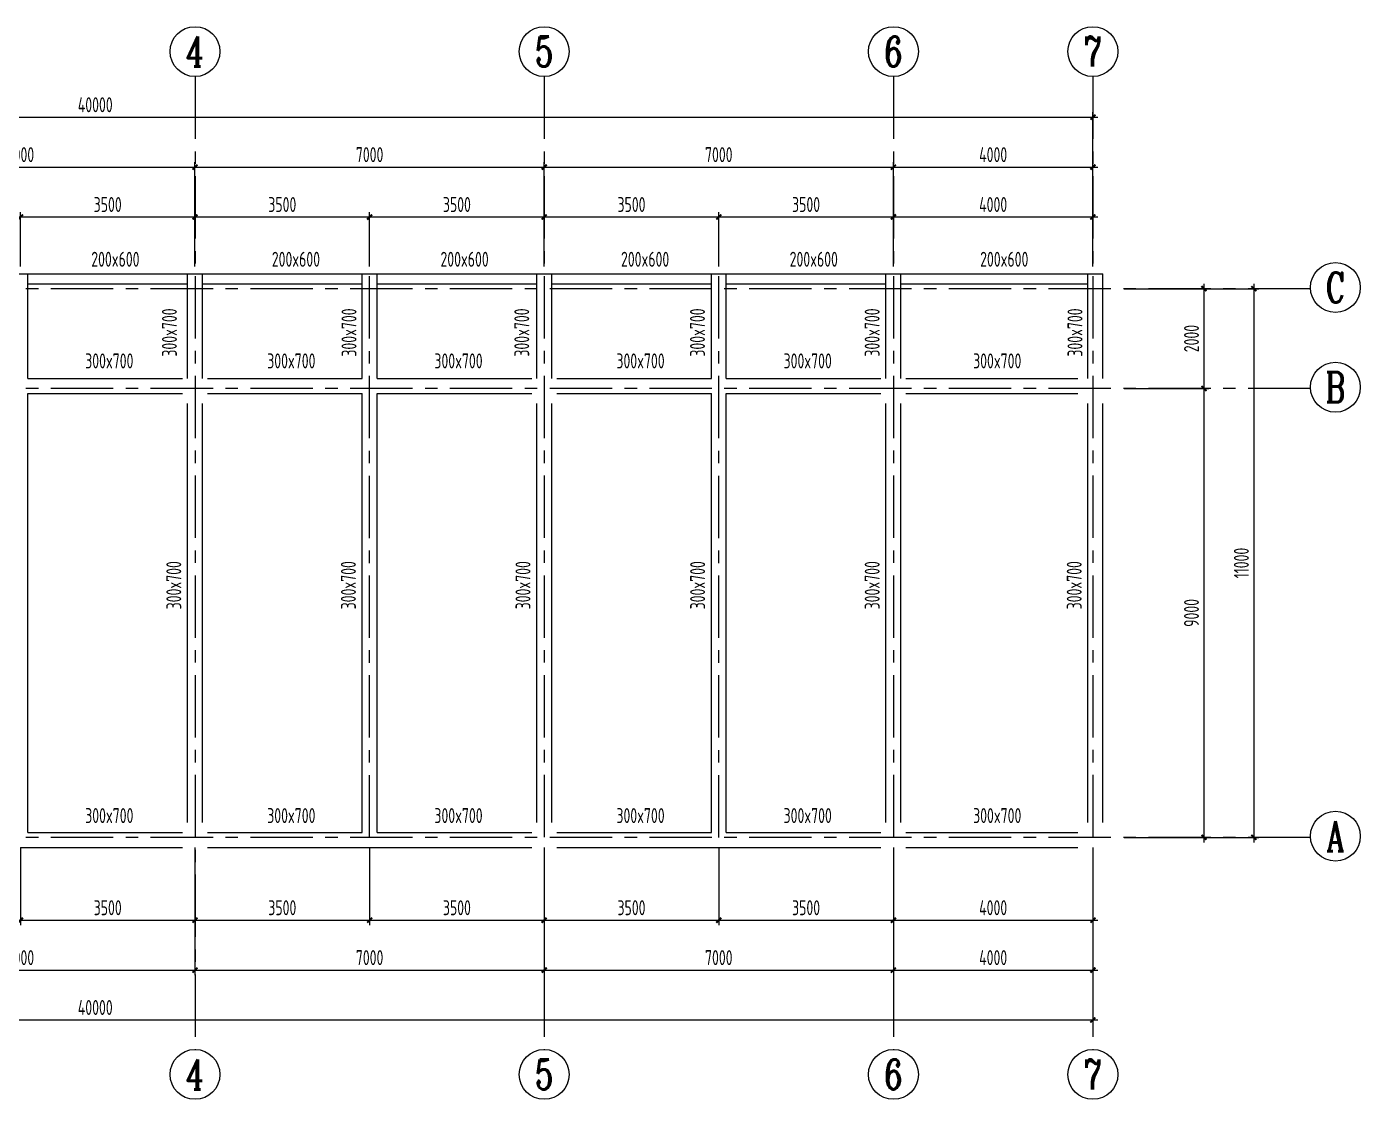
# Model space of a CAD drawing. Header units: millimetres. Extents: x -98450 to -46581, y -34693 to 29833.
# Drawn here: x -74003 to -47269, y -34693 to -13188 of the extents above; entities that cross this region are included whole.
import ezdxf
from ezdxf.enums import TextEntityAlignment as Align

# ---------------------------------------------------------------- set-up
doc = ezdxf.new("R2010")
doc.units = ezdxf.units.MM
doc.header["$LTSCALE"] = 1000
doc.header["$MEASUREMENT"] = 0
doc.linetypes.add('CENTER', pattern=[2, 1.25, -0.25, 0.25, -0.25])
doc.linetypes.add('DASHED', pattern=[0.75, 0.5, -0.25])
doc.layers.get('0').update_dxf_attribs({"linetype": 'CONTINUOUS'})
doc.layers.get('Defpoints').update_dxf_attribs({"linetype": 'CONTINUOUS'})
for name, color, linetype in [('AXIS', 253, 'CENTER'), ('AXIS_NUM', 7, 'CONTINUOUS'), ('BEAM', 4, 'DASHED'), ('DIM', 3, 'CONTINUOUS')]:
    doc.layers.add(name, color=color, linetype=linetype)
doc.layers.add('BEAM_TEXT', color=6, linetype='CONTINUOUS', lineweight=25)
doc.styles.add('TSSD_Axis', font='complex.shx', dxfattribs={"width": 0.7, "bigfont": 'hztxt.shx'})
doc.styles.add('TSSD_Dimension', font='tssdeng.shx', dxfattribs={"width": 0.7, "bigfont": 'hztxt.shx'})
doc.styles.add('TSSD_Label', font='tssdeng.shx', dxfattribs={"width": 0.7, "bigfont": 'hztxt.shx'})
doc.dimstyles.new('TSSD_100_100', dxfattribs={"dimtxt": 300, "dimasz": 100, "dimexe": 100, "dimexo": 200, "dimgap": 100, "dimtad": 1, "dimdec": 0, "dimzin": 0, "dimdsep": 46, "dimtxsty": 'TSSD_Dimension', "dimblk": 'ARCHTICK', "dimblk1": 'ARCHTICK', "dimblk2": 'ARCHTICK', "dimcen": 0, "dimdle": 100, "dimclrt": 7, "dimadec": 0, "dimazin": 0, "dimtfac": 1, "dimtdec": 0, "dimtix": 1, "dimtmove": 2, "dimatfit": 3, "dimfxl": 1, "dimtolj": 1, "dimtzin": 0, "dimarcsym": 0})

# ---------------------------------------------------------------- blocks, each defined once
blk = doc.blocks.new('ts_axno')
at = {"color": 0, "linetype": 'ByBlock', "lineweight": -2}
blk.add_circle((0, 0), 0.5, dxfattribs=at)
at = {"color": 0, "linetype": 'ByBlock', "lineweight": -2, "style": 'TSSD_Axis', "width": 0.7}
blk.add_attdef('A', text='', height=0.6, dxfattribs=at).set_placement((0, 0), align=Align.MIDDLE_CENTER)
blk = doc.blocks.new('_ArchTick')
at = {"color": 0, "linetype": 'ByBlock', "const_width": 0.4}
blk.add_lwpolyline([(-0.5, -0.5), (0.5, 0.5)], dxfattribs=at)
blk = doc.blocks.new('*D63')
at = {"layer": 'Defpoints', "color": 0, "transparency": 16777216}
for p in [(-92629, -32019), (-52629, -32019), (-52629, -33102)]:
    blk.add_point(p, dxfattribs=at)
at = {"layer": 'DIM', "color": 0, "lineweight": -2, "transparency": 16777216}
for p, q in [((-92629, -32219), (-92629, -33202)), ((-52629, -32219), (-52629, -33202)), ((-92729, -33102), (-52529, -33102))]:
    blk.add_line(p, q, dxfattribs=at)
at = {"layer": 'DIM', "color": 0, "lineweight": -2, "transparency": 16777216, "xscale": 100, "yscale": 100, "zscale": 100, "rotation": 180}
blk.add_blockref('_ArchTick', (-92629, -33102), dxfattribs=at)
at = {"layer": 'DIM', "color": 0, "lineweight": -2, "transparency": 16777216, "xscale": 100, "yscale": 100, "zscale": 100}
blk.add_blockref('_ArchTick', (-52629, -33102), dxfattribs=at)
at = {"layer": 'DIM', "color": 7, "transparency": 16777216, "insert": (-72629, -32852), "char_height": 300, "attachment_point": 5, "style": 'TSSD_Dimension'}
blk.add_mtext('\\A1;40000', dxfattribs=at)
blk = doc.blocks.new('*D53')
at = {"layer": 'Defpoints', "color": 0, "transparency": 16777216}
for p in [(-77629, -30687), (-70629, -30687), (-70629, -32102)]:
    blk.add_point(p, dxfattribs=at)
at = {"layer": 'DIM', "color": 0, "lineweight": -2, "transparency": 16777216}
for p, q in [((-77629, -30887), (-77629, -32202)), ((-70629, -30887), (-70629, -32202)), ((-77729, -32102), (-70529, -32102))]:
    blk.add_line(p, q, dxfattribs=at)
at = {"layer": 'DIM', "color": 0, "lineweight": -2, "transparency": 16777216, "xscale": 100, "yscale": 100, "zscale": 100, "rotation": 180}
blk.add_blockref('_ArchTick', (-77629, -32102), dxfattribs=at)
at = {"layer": 'DIM', "color": 0, "lineweight": -2, "transparency": 16777216, "xscale": 100, "yscale": 100, "zscale": 100}
blk.add_blockref('_ArchTick', (-70629, -32102), dxfattribs=at)
at = {"layer": 'DIM', "color": 7, "transparency": 16777216, "insert": (-74129, -31852), "char_height": 300, "attachment_point": 5, "style": 'TSSD_Dimension'}
blk.add_mtext('\\A1;7000', dxfattribs=at)
blk = doc.blocks.new('*D54')
at = {"layer": 'Defpoints', "color": 0, "transparency": 16777216}
for p in [(-70629, -30687), (-63629, -30687), (-63629, -32102)]:
    blk.add_point(p, dxfattribs=at)
at = {"layer": 'DIM', "color": 0, "lineweight": -2, "transparency": 16777216}
for p, q in [((-70629, -30887), (-70629, -32202)), ((-63629, -30887), (-63629, -32202)), ((-70729, -32102), (-63529, -32102))]:
    blk.add_line(p, q, dxfattribs=at)
at = {"layer": 'DIM', "color": 0, "lineweight": -2, "transparency": 16777216, "xscale": 100, "yscale": 100, "zscale": 100, "rotation": 180}
blk.add_blockref('_ArchTick', (-70629, -32102), dxfattribs=at)
at = {"layer": 'DIM', "color": 0, "lineweight": -2, "transparency": 16777216, "xscale": 100, "yscale": 100, "zscale": 100}
blk.add_blockref('_ArchTick', (-63629, -32102), dxfattribs=at)
at = {"layer": 'DIM', "color": 7, "transparency": 16777216, "insert": (-67129, -31852), "char_height": 300, "attachment_point": 5, "style": 'TSSD_Dimension'}
blk.add_mtext('\\A1;7000', dxfattribs=at)
blk = doc.blocks.new('*D55')
at = {"layer": 'Defpoints', "color": 0, "transparency": 16777216}
for p in [(-63629, -30687), (-56629, -30687), (-56629, -32102)]:
    blk.add_point(p, dxfattribs=at)
at = {"layer": 'DIM', "color": 0, "lineweight": -2, "transparency": 16777216}
for p, q in [((-63629, -30887), (-63629, -32202)), ((-56629, -30887), (-56629, -32202)), ((-63729, -32102), (-56529, -32102))]:
    blk.add_line(p, q, dxfattribs=at)
at = {"layer": 'DIM', "color": 0, "lineweight": -2, "transparency": 16777216, "xscale": 100, "yscale": 100, "zscale": 100, "rotation": 180}
blk.add_blockref('_ArchTick', (-63629, -32102), dxfattribs=at)
at = {"layer": 'DIM', "color": 0, "lineweight": -2, "transparency": 16777216, "xscale": 100, "yscale": 100, "zscale": 100}
blk.add_blockref('_ArchTick', (-56629, -32102), dxfattribs=at)
at = {"layer": 'DIM', "color": 7, "transparency": 16777216, "insert": (-60129, -31852), "char_height": 300, "attachment_point": 5, "style": 'TSSD_Dimension'}
blk.add_mtext('\\A1;7000', dxfattribs=at)
blk = doc.blocks.new('*D56')
at = {"layer": 'Defpoints', "color": 0, "transparency": 16777216}
for p in [(-56629, -30687), (-52629, -30687), (-52629, -32102)]:
    blk.add_point(p, dxfattribs=at)
at = {"layer": 'DIM', "color": 0, "lineweight": -2, "transparency": 16777216}
for p, q in [((-56629, -30887), (-56629, -32202)), ((-52629, -30887), (-52629, -32202)), ((-56729, -32102), (-52529, -32102))]:
    blk.add_line(p, q, dxfattribs=at)
at = {"layer": 'DIM', "color": 0, "lineweight": -2, "transparency": 16777216, "xscale": 100, "yscale": 100, "zscale": 100, "rotation": 180}
blk.add_blockref('_ArchTick', (-56629, -32102), dxfattribs=at)
at = {"layer": 'DIM', "color": 0, "lineweight": -2, "transparency": 16777216, "xscale": 100, "yscale": 100, "zscale": 100}
blk.add_blockref('_ArchTick', (-52629, -32102), dxfattribs=at)
at = {"layer": 'DIM', "color": 7, "transparency": 16777216, "insert": (-54629, -31852), "char_height": 300, "attachment_point": 5, "style": 'TSSD_Dimension'}
blk.add_mtext('\\A1;4000', dxfattribs=at)
blk = doc.blocks.new('*D57')
at = {"layer": 'Defpoints', "color": 0, "transparency": 16777216}
for p in [(-52629, -15004), (-92629, -16194), (-52629, -16194)]:
    blk.add_point(p, dxfattribs=at)
at = {"layer": 'DIM', "color": 0, "lineweight": -2, "transparency": 16777216}
for p, q in [((-92629, -15994), (-92629, -14904)), ((-52629, -15994), (-52629, -14904)), ((-92729, -15004), (-52529, -15004))]:
    blk.add_line(p, q, dxfattribs=at)
at = {"layer": 'DIM', "color": 0, "lineweight": -2, "transparency": 16777216, "xscale": 100, "yscale": 100, "zscale": 100, "rotation": 180}
blk.add_blockref('_ArchTick', (-92629, -15004), dxfattribs=at)
at = {"layer": 'DIM', "color": 0, "lineweight": -2, "transparency": 16777216, "xscale": 100, "yscale": 100, "zscale": 100}
blk.add_blockref('_ArchTick', (-52629, -15004), dxfattribs=at)
at = {"layer": 'DIM', "color": 7, "transparency": 16777216, "insert": (-72629, -14754), "char_height": 300, "attachment_point": 5, "style": 'TSSD_Dimension'}
blk.add_mtext('\\A1;40000', dxfattribs=at)
blk = doc.blocks.new('*D60')
at = {"layer": 'Defpoints', "color": 0, "transparency": 16777216}
for p in [(-70629, -16004), (-77629, -17194), (-70629, -17194)]:
    blk.add_point(p, dxfattribs=at)
at = {"layer": 'DIM', "color": 0, "lineweight": -2, "transparency": 16777216}
for p, q in [((-77729, -16004), (-70529, -16004)), ((-77629, -16994), (-77629, -15904)), ((-70629, -16994), (-70629, -15904))]:
    blk.add_line(p, q, dxfattribs=at)
at = {"layer": 'DIM', "color": 0, "lineweight": -2, "transparency": 16777216, "xscale": 100, "yscale": 100, "zscale": 100, "rotation": 180}
blk.add_blockref('_ArchTick', (-77629, -16004), dxfattribs=at)
at = {"layer": 'DIM', "color": 0, "lineweight": -2, "transparency": 16777216, "xscale": 100, "yscale": 100, "zscale": 100}
blk.add_blockref('_ArchTick', (-70629, -16004), dxfattribs=at)
at = {"layer": 'DIM', "color": 7, "transparency": 16777216, "insert": (-74129, -15754), "char_height": 300, "attachment_point": 5, "style": 'TSSD_Dimension'}
blk.add_mtext('\\A1;7000', dxfattribs=at)
blk = doc.blocks.new('*D61')
at = {"layer": 'Defpoints', "color": 0, "transparency": 16777216}
for p in [(-63629, -16004), (-70629, -17194), (-63629, -17194)]:
    blk.add_point(p, dxfattribs=at)
at = {"layer": 'DIM', "color": 0, "lineweight": -2, "transparency": 16777216}
for p, q in [((-70729, -16004), (-63529, -16004)), ((-70629, -16994), (-70629, -15904)), ((-63629, -16994), (-63629, -15904))]:
    blk.add_line(p, q, dxfattribs=at)
at = {"layer": 'DIM', "color": 0, "lineweight": -2, "transparency": 16777216, "xscale": 100, "yscale": 100, "zscale": 100, "rotation": 180}
blk.add_blockref('_ArchTick', (-70629, -16004), dxfattribs=at)
at = {"layer": 'DIM', "color": 0, "lineweight": -2, "transparency": 16777216, "xscale": 100, "yscale": 100, "zscale": 100}
blk.add_blockref('_ArchTick', (-63629, -16004), dxfattribs=at)
at = {"layer": 'DIM', "color": 7, "transparency": 16777216, "insert": (-67129, -15754), "char_height": 300, "attachment_point": 5, "style": 'TSSD_Dimension'}
blk.add_mtext('\\A1;7000', dxfattribs=at)
blk = doc.blocks.new('*D62')
at = {"layer": 'Defpoints', "color": 0, "transparency": 16777216}
for p in [(-56629, -16004), (-63629, -17194), (-56629, -17194)]:
    blk.add_point(p, dxfattribs=at)
at = {"layer": 'DIM', "color": 0, "lineweight": -2, "transparency": 16777216}
for p, q in [((-63729, -16004), (-56529, -16004)), ((-63629, -16994), (-63629, -15904)), ((-56629, -16994), (-56629, -15904))]:
    blk.add_line(p, q, dxfattribs=at)
at = {"layer": 'DIM', "color": 0, "lineweight": -2, "transparency": 16777216, "xscale": 100, "yscale": 100, "zscale": 100, "rotation": 180}
blk.add_blockref('_ArchTick', (-63629, -16004), dxfattribs=at)
at = {"layer": 'DIM', "color": 0, "lineweight": -2, "transparency": 16777216, "xscale": 100, "yscale": 100, "zscale": 100}
blk.add_blockref('_ArchTick', (-56629, -16004), dxfattribs=at)
at = {"layer": 'DIM', "color": 7, "transparency": 16777216, "insert": (-60129, -15754), "char_height": 300, "attachment_point": 5, "style": 'TSSD_Dimension'}
blk.add_mtext('\\A1;7000', dxfattribs=at)
blk = doc.blocks.new('*D24')
at = {"layer": 'Defpoints', "color": 0, "transparency": 16777216}
for p in [(-52629, -16004), (-56629, -17194), (-52629, -17194)]:
    blk.add_point(p, dxfattribs=at)
at = {"layer": 'DIM', "color": 0, "lineweight": -2, "transparency": 16777216}
for p, q in [((-56729, -16004), (-52529, -16004)), ((-56629, -16994), (-56629, -15904)), ((-52629, -16994), (-52629, -15904))]:
    blk.add_line(p, q, dxfattribs=at)
at = {"layer": 'DIM', "color": 0, "lineweight": -2, "transparency": 16777216, "xscale": 100, "yscale": 100, "zscale": 100, "rotation": 180}
blk.add_blockref('_ArchTick', (-56629, -16004), dxfattribs=at)
at = {"layer": 'DIM', "color": 0, "lineweight": -2, "transparency": 16777216, "xscale": 100, "yscale": 100, "zscale": 100}
blk.add_blockref('_ArchTick', (-52629, -16004), dxfattribs=at)
at = {"layer": 'DIM', "color": 7, "transparency": 16777216, "insert": (-54629, -15754), "char_height": 300, "attachment_point": 5, "style": 'TSSD_Dimension'}
blk.add_mtext('\\A1;4000', dxfattribs=at)
blk = doc.blocks.new('*D25')
at = {"layer": 'Defpoints', "color": 0, "transparency": 16777216}
for p in [(-51098, -18441), (-51098, -29441), (-49403, -29441)]:
    blk.add_point(p, dxfattribs=at)
at = {"layer": 'DIM', "color": 0, "lineweight": -2, "transparency": 16777216}
for p, q in [((-50898, -18441), (-49303, -18441)), ((-49403, -18341), (-49403, -29541)), ((-50898, -29441), (-49303, -29441))]:
    blk.add_line(p, q, dxfattribs=at)
at = {"layer": 'DIM', "color": 0, "lineweight": -2, "transparency": 16777216, "xscale": 100, "yscale": 100, "zscale": 100}
for p, rotation in [((-49403, -18441), 90), ((-49403, -29441), 270)]:
    blk.add_blockref('_ArchTick', p, dxfattribs=dict(at, rotation=rotation))
at = {"layer": 'DIM', "color": 7, "transparency": 16777216, "insert": (-49653, -23941), "char_height": 300, "attachment_point": 5, "rotation": 90, "style": 'TSSD_Dimension'}
blk.add_mtext('\\A1;11000', dxfattribs=at)
blk = doc.blocks.new('*D26')
at = {"layer": 'Defpoints', "color": 0, "transparency": 16777216}
for p in [(-52202, -18441), (-52202, -20441), (-50403, -20441)]:
    blk.add_point(p, dxfattribs=at)
at = {"layer": 'DIM', "color": 0, "lineweight": -2, "transparency": 16777216}
for p, q in [((-52002, -18441), (-50303, -18441)), ((-50403, -18341), (-50403, -20541)), ((-52002, -20441), (-50303, -20441))]:
    blk.add_line(p, q, dxfattribs=at)
at = {"layer": 'DIM', "color": 0, "lineweight": -2, "transparency": 16777216, "xscale": 100, "yscale": 100, "zscale": 100}
for p, rotation in [((-50403, -18441), 90), ((-50403, -20441), 270)]:
    blk.add_blockref('_ArchTick', p, dxfattribs=dict(at, rotation=rotation))
at = {"layer": 'DIM', "color": 7, "transparency": 16777216, "insert": (-50653, -19441), "char_height": 300, "attachment_point": 5, "rotation": 90, "style": 'TSSD_Dimension'}
blk.add_mtext('\\A1;2000', dxfattribs=at)
blk = doc.blocks.new('*D27')
at = {"layer": 'Defpoints', "color": 0, "transparency": 16777216}
for p in [(-52202, -20441), (-52202, -29441), (-50403, -29441)]:
    blk.add_point(p, dxfattribs=at)
at = {"layer": 'DIM', "color": 0, "lineweight": -2, "transparency": 16777216}
for p, q in [((-52002, -20441), (-50303, -20441)), ((-50403, -20341), (-50403, -29541)), ((-52002, -29441), (-50303, -29441))]:
    blk.add_line(p, q, dxfattribs=at)
at = {"layer": 'DIM', "color": 0, "lineweight": -2, "transparency": 16777216, "xscale": 100, "yscale": 100, "zscale": 100}
for p, rotation in [((-50403, -20441), 90), ((-50403, -29441), 270)]:
    blk.add_blockref('_ArchTick', p, dxfattribs=dict(at, rotation=rotation))
at = {"layer": 'DIM', "color": 7, "transparency": 16777216, "insert": (-50653, -24941), "char_height": 300, "attachment_point": 5, "rotation": 90, "style": 'TSSD_Dimension'}
blk.add_mtext('\\A1;9000', dxfattribs=at)
blk = doc.blocks.new('*D31')
at = {"layer": 'Defpoints', "color": 0, "transparency": 16777216}
for p in [(-52629, -17004), (-56629, -18194), (-52629, -18194)]:
    blk.add_point(p, dxfattribs=at)
at = {"layer": 'DIM', "color": 0, "lineweight": -2, "transparency": 16777216}
for p, q in [((-56729, -17004), (-52529, -17004)), ((-56629, -17994), (-56629, -16904)), ((-52629, -17994), (-52629, -16904))]:
    blk.add_line(p, q, dxfattribs=at)
at = {"layer": 'DIM', "color": 0, "lineweight": -2, "transparency": 16777216, "xscale": 100, "yscale": 100, "zscale": 100, "rotation": 180}
blk.add_blockref('_ArchTick', (-56629, -17004), dxfattribs=at)
at = {"layer": 'DIM', "color": 0, "lineweight": -2, "transparency": 16777216, "xscale": 100, "yscale": 100, "zscale": 100}
blk.add_blockref('_ArchTick', (-52629, -17004), dxfattribs=at)
at = {"layer": 'DIM', "color": 7, "transparency": 16777216, "insert": (-54629, -16754), "char_height": 300, "attachment_point": 5, "style": 'TSSD_Dimension'}
blk.add_mtext('\\A1;4000', dxfattribs=at)
blk = doc.blocks.new('*D47')
at = {"layer": 'Defpoints', "color": 0, "transparency": 16777216}
for p in [(-70629, -17004), (-74128, -18194), (-70629, -18194)]:
    blk.add_point(p, dxfattribs=at)
at = {"layer": 'DIM', "color": 0, "lineweight": -2, "transparency": 16777216}
for p, q in [((-74228, -17004), (-70529, -17004)), ((-74128, -17994), (-74128, -16904)), ((-70629, -17994), (-70629, -16904))]:
    blk.add_line(p, q, dxfattribs=at)
at = {"layer": 'DIM', "color": 0, "lineweight": -2, "transparency": 16777216, "xscale": 100, "yscale": 100, "zscale": 100, "rotation": 180}
blk.add_blockref('_ArchTick', (-74128, -17004), dxfattribs=at)
at = {"layer": 'DIM', "color": 0, "lineweight": -2, "transparency": 16777216, "xscale": 100, "yscale": 100, "zscale": 100}
blk.add_blockref('_ArchTick', (-70629, -17004), dxfattribs=at)
at = {"layer": 'DIM', "color": 7, "transparency": 16777216, "insert": (-72379, -16754), "char_height": 300, "attachment_point": 5, "style": 'TSSD_Dimension'}
blk.add_mtext('\\A1;3500', dxfattribs=at)
blk = doc.blocks.new('*D49')
at = {"layer": 'Defpoints', "color": 0, "transparency": 16777216}
for p in [(-63629, -17004), (-67128, -18194), (-63629, -18194)]:
    blk.add_point(p, dxfattribs=at)
at = {"layer": 'DIM', "color": 0, "lineweight": -2, "transparency": 16777216}
for p, q in [((-67228, -17004), (-63529, -17004)), ((-67128, -17994), (-67128, -16904)), ((-63629, -17994), (-63629, -16904))]:
    blk.add_line(p, q, dxfattribs=at)
at = {"layer": 'DIM', "color": 0, "lineweight": -2, "transparency": 16777216, "xscale": 100, "yscale": 100, "zscale": 100, "rotation": 180}
blk.add_blockref('_ArchTick', (-67128, -17004), dxfattribs=at)
at = {"layer": 'DIM', "color": 0, "lineweight": -2, "transparency": 16777216, "xscale": 100, "yscale": 100, "zscale": 100}
blk.add_blockref('_ArchTick', (-63629, -17004), dxfattribs=at)
at = {"layer": 'DIM', "color": 7, "transparency": 16777216, "insert": (-65379, -16754), "char_height": 300, "attachment_point": 5, "style": 'TSSD_Dimension'}
blk.add_mtext('\\A1;3500', dxfattribs=at)
blk = doc.blocks.new('*D50')
at = {"layer": 'Defpoints', "color": 0, "transparency": 16777216}
for p in [(-67128, -17004), (-70629, -18194), (-67128, -18194)]:
    blk.add_point(p, dxfattribs=at)
at = {"layer": 'DIM', "color": 0, "lineweight": -2, "transparency": 16777216}
for p, q in [((-70729, -17004), (-67028, -17004)), ((-70629, -17994), (-70629, -16904)), ((-67128, -17994), (-67128, -16904))]:
    blk.add_line(p, q, dxfattribs=at)
at = {"layer": 'DIM', "color": 0, "lineweight": -2, "transparency": 16777216, "xscale": 100, "yscale": 100, "zscale": 100, "rotation": 180}
blk.add_blockref('_ArchTick', (-70629, -17004), dxfattribs=at)
at = {"layer": 'DIM', "color": 0, "lineweight": -2, "transparency": 16777216, "xscale": 100, "yscale": 100, "zscale": 100}
blk.add_blockref('_ArchTick', (-67128, -17004), dxfattribs=at)
at = {"layer": 'DIM', "color": 7, "transparency": 16777216, "insert": (-68879, -16754), "char_height": 300, "attachment_point": 5, "style": 'TSSD_Dimension'}
blk.add_mtext('\\A1;3500', dxfattribs=at)
blk = doc.blocks.new('*D51')
at = {"layer": 'Defpoints', "color": 0, "transparency": 16777216}
for p in [(-56629, -17004), (-60128, -18194), (-56629, -18194)]:
    blk.add_point(p, dxfattribs=at)
at = {"layer": 'DIM', "color": 0, "lineweight": -2, "transparency": 16777216}
for p, q in [((-60228, -17004), (-56529, -17004)), ((-60128, -17994), (-60128, -16904)), ((-56629, -17994), (-56629, -16904))]:
    blk.add_line(p, q, dxfattribs=at)
at = {"layer": 'DIM', "color": 0, "lineweight": -2, "transparency": 16777216, "xscale": 100, "yscale": 100, "zscale": 100, "rotation": 180}
blk.add_blockref('_ArchTick', (-60128, -17004), dxfattribs=at)
at = {"layer": 'DIM', "color": 0, "lineweight": -2, "transparency": 16777216, "xscale": 100, "yscale": 100, "zscale": 100}
blk.add_blockref('_ArchTick', (-56629, -17004), dxfattribs=at)
at = {"layer": 'DIM', "color": 7, "transparency": 16777216, "insert": (-58379, -16754), "char_height": 300, "attachment_point": 5, "style": 'TSSD_Dimension'}
blk.add_mtext('\\A1;3500', dxfattribs=at)
blk = doc.blocks.new('*D52')
at = {"layer": 'Defpoints', "color": 0, "transparency": 16777216}
for p in [(-60128, -17004), (-63629, -18194), (-60128, -18194)]:
    blk.add_point(p, dxfattribs=at)
at = {"layer": 'DIM', "color": 0, "lineweight": -2, "transparency": 16777216}
for p, q in [((-63729, -17004), (-60028, -17004)), ((-63629, -17994), (-63629, -16904)), ((-60128, -17994), (-60128, -16904))]:
    blk.add_line(p, q, dxfattribs=at)
at = {"layer": 'DIM', "color": 0, "lineweight": -2, "transparency": 16777216, "xscale": 100, "yscale": 100, "zscale": 100, "rotation": 180}
blk.add_blockref('_ArchTick', (-63629, -17004), dxfattribs=at)
at = {"layer": 'DIM', "color": 0, "lineweight": -2, "transparency": 16777216, "xscale": 100, "yscale": 100, "zscale": 100}
blk.add_blockref('_ArchTick', (-60128, -17004), dxfattribs=at)
at = {"layer": 'DIM', "color": 7, "transparency": 16777216, "insert": (-61879, -16754), "char_height": 300, "attachment_point": 5, "style": 'TSSD_Dimension'}
blk.add_mtext('\\A1;3500', dxfattribs=at)
blk = doc.blocks.new('*D35')
at = {"layer": 'Defpoints', "color": 0, "transparency": 16777216}
for p in [(-56629, -29441), (-52629, -29441), (-52629, -31102)]:
    blk.add_point(p, dxfattribs=at)
at = {"layer": 'DIM', "color": 0, "lineweight": -2, "transparency": 16777216}
for p, q in [((-56629, -29641), (-56629, -31202)), ((-52629, -29641), (-52629, -31202)), ((-56729, -31102), (-52529, -31102))]:
    blk.add_line(p, q, dxfattribs=at)
at = {"layer": 'DIM', "color": 0, "lineweight": -2, "transparency": 16777216, "xscale": 100, "yscale": 100, "zscale": 100, "rotation": 180}
blk.add_blockref('_ArchTick', (-56629, -31102), dxfattribs=at)
at = {"layer": 'DIM', "color": 0, "lineweight": -2, "transparency": 16777216, "xscale": 100, "yscale": 100, "zscale": 100}
blk.add_blockref('_ArchTick', (-52629, -31102), dxfattribs=at)
at = {"layer": 'DIM', "color": 7, "transparency": 16777216, "insert": (-54629, -30852), "char_height": 300, "attachment_point": 5, "style": 'TSSD_Dimension'}
blk.add_mtext('\\A1;4000', dxfattribs=at)
blk = doc.blocks.new('*D38')
at = {"layer": 'Defpoints', "color": 0, "transparency": 16777216}
for p in [(-60128, -29441), (-56629, -29441), (-56629, -31102)]:
    blk.add_point(p, dxfattribs=at)
at = {"layer": 'DIM', "color": 0, "lineweight": -2, "transparency": 16777216}
for p, q in [((-60128, -29641), (-60128, -31202)), ((-56629, -29641), (-56629, -31202)), ((-60228, -31102), (-56529, -31102))]:
    blk.add_line(p, q, dxfattribs=at)
at = {"layer": 'DIM', "color": 0, "lineweight": -2, "transparency": 16777216, "xscale": 100, "yscale": 100, "zscale": 100, "rotation": 180}
blk.add_blockref('_ArchTick', (-60128, -31102), dxfattribs=at)
at = {"layer": 'DIM', "color": 0, "lineweight": -2, "transparency": 16777216, "xscale": 100, "yscale": 100, "zscale": 100}
blk.add_blockref('_ArchTick', (-56629, -31102), dxfattribs=at)
at = {"layer": 'DIM', "color": 7, "transparency": 16777216, "insert": (-58379, -30852), "char_height": 300, "attachment_point": 5, "style": 'TSSD_Dimension'}
blk.add_mtext('\\A1;3500', dxfattribs=at)
blk = doc.blocks.new('*D39')
at = {"layer": 'Defpoints', "color": 0, "transparency": 16777216}
for p in [(-63629, -29441), (-60128, -29441), (-60128, -31102)]:
    blk.add_point(p, dxfattribs=at)
at = {"layer": 'DIM', "color": 0, "lineweight": -2, "transparency": 16777216}
for p, q in [((-63629, -29641), (-63629, -31202)), ((-60128, -29641), (-60128, -31202)), ((-63729, -31102), (-60028, -31102))]:
    blk.add_line(p, q, dxfattribs=at)
at = {"layer": 'DIM', "color": 0, "lineweight": -2, "transparency": 16777216, "xscale": 100, "yscale": 100, "zscale": 100, "rotation": 180}
blk.add_blockref('_ArchTick', (-63629, -31102), dxfattribs=at)
at = {"layer": 'DIM', "color": 0, "lineweight": -2, "transparency": 16777216, "xscale": 100, "yscale": 100, "zscale": 100}
blk.add_blockref('_ArchTick', (-60128, -31102), dxfattribs=at)
at = {"layer": 'DIM', "color": 7, "transparency": 16777216, "insert": (-61879, -30852), "char_height": 300, "attachment_point": 5, "style": 'TSSD_Dimension'}
blk.add_mtext('\\A1;3500', dxfattribs=at)
blk = doc.blocks.new('*D40')
at = {"layer": 'Defpoints', "color": 0, "transparency": 16777216}
for p in [(-70629, -29441), (-67128, -29441), (-67128, -31102)]:
    blk.add_point(p, dxfattribs=at)
at = {"layer": 'DIM', "color": 0, "lineweight": -2, "transparency": 16777216}
for p, q in [((-70629, -29641), (-70629, -31202)), ((-67128, -29641), (-67128, -31202)), ((-70729, -31102), (-67028, -31102))]:
    blk.add_line(p, q, dxfattribs=at)
at = {"layer": 'DIM', "color": 0, "lineweight": -2, "transparency": 16777216, "xscale": 100, "yscale": 100, "zscale": 100, "rotation": 180}
blk.add_blockref('_ArchTick', (-70629, -31102), dxfattribs=at)
at = {"layer": 'DIM', "color": 0, "lineweight": -2, "transparency": 16777216, "xscale": 100, "yscale": 100, "zscale": 100}
blk.add_blockref('_ArchTick', (-67128, -31102), dxfattribs=at)
at = {"layer": 'DIM', "color": 7, "transparency": 16777216, "insert": (-68879, -30852), "char_height": 300, "attachment_point": 5, "style": 'TSSD_Dimension'}
blk.add_mtext('\\A1;3500', dxfattribs=at)
blk = doc.blocks.new('*D41')
at = {"layer": 'Defpoints', "color": 0, "transparency": 16777216}
for p in [(-67128, -29441), (-63629, -29441), (-63629, -31102)]:
    blk.add_point(p, dxfattribs=at)
at = {"layer": 'DIM', "color": 0, "lineweight": -2, "transparency": 16777216}
for p, q in [((-67128, -29641), (-67128, -31202)), ((-63629, -29641), (-63629, -31202)), ((-67228, -31102), (-63529, -31102))]:
    blk.add_line(p, q, dxfattribs=at)
at = {"layer": 'DIM', "color": 0, "lineweight": -2, "transparency": 16777216, "xscale": 100, "yscale": 100, "zscale": 100, "rotation": 180}
blk.add_blockref('_ArchTick', (-67128, -31102), dxfattribs=at)
at = {"layer": 'DIM', "color": 0, "lineweight": -2, "transparency": 16777216, "xscale": 100, "yscale": 100, "zscale": 100}
blk.add_blockref('_ArchTick', (-63629, -31102), dxfattribs=at)
at = {"layer": 'DIM', "color": 7, "transparency": 16777216, "insert": (-65379, -30852), "char_height": 300, "attachment_point": 5, "style": 'TSSD_Dimension'}
blk.add_mtext('\\A1;3500', dxfattribs=at)
blk = doc.blocks.new('*D43')
at = {"layer": 'Defpoints', "color": 0, "transparency": 16777216}
for p in [(-74128, -29441), (-70629, -29441), (-70629, -31102)]:
    blk.add_point(p, dxfattribs=at)
at = {"layer": 'DIM', "color": 0, "lineweight": -2, "transparency": 16777216}
for p, q in [((-74128, -29641), (-74128, -31202)), ((-70629, -29641), (-70629, -31202)), ((-74228, -31102), (-70529, -31102))]:
    blk.add_line(p, q, dxfattribs=at)
at = {"layer": 'DIM', "color": 0, "lineweight": -2, "transparency": 16777216, "xscale": 100, "yscale": 100, "zscale": 100, "rotation": 180}
blk.add_blockref('_ArchTick', (-74128, -31102), dxfattribs=at)
at = {"layer": 'DIM', "color": 0, "lineweight": -2, "transparency": 16777216, "xscale": 100, "yscale": 100, "zscale": 100}
blk.add_blockref('_ArchTick', (-70629, -31102), dxfattribs=at)
at = {"layer": 'DIM', "color": 7, "transparency": 16777216, "insert": (-72379, -30852), "char_height": 300, "attachment_point": 5, "style": 'TSSD_Dimension'}
blk.add_mtext('\\A1;3500', dxfattribs=at)

msp = doc.modelspace()

# ---------------------------------------------------------------- linework, layer by layer
at = {"layer": 'AXIS'}
for p, q in [((-70628.7, -14188.4), (-70628.7, -33692.9)), ((-63628.7, -14188.4), (-63628.7, -33692.9)), ((-56628.7, -14188.4), (-56628.7, -33692.9)), ((-52628.7, -14188.4), (-52628.7, -33692.9)), ((-67128.3, -29441.3), (-67128.3, -17621.5)), ((-60128.3, -29441.3), (-60128.3, -17621.5)), ((-48268, -18441.3), (-97450.2, -18441.3)), ((-48268, -20441.3), (-97450.2, -20441.3)), ((-48268, -29441.3), (-97450.2, -29441.3))]:
    msp.add_line(p, q, dxfattribs=at)
at = {"layer": 'BEAM'}
for p, q in [((-74278.3, -18141.3), (-73978.3, -18141.3)), ((-70778.7, -18141.3), (-70478.7, -18141.3)), ((-67278.3, -18141.3), (-66978.3, -18141.3)), ((-63778.7, -18141.3), (-63478.7, -18141.3)), ((-60278.3, -18141.3), (-59978.3, -18141.3)), ((-56778.7, -18141.3), (-56478.7, -18141.3)), ((-52728.7, -18141.3), (-52428.7, -18141.3))]:
    msp.add_line(p, q, dxfattribs=at)
at = {"layer": 'BEAM', "linetype": 'ByBlock'}
for p, q in [((-73978.3, -18141.3), (-70778.7, -18141.3)), ((-73978.3, -20241.3), (-73978.3, -18141.3)), ((-70778.7, -20241.3), (-70778.7, -18141.3)), ((-70478.7, -18141.3), (-67278.3, -18141.3)), ((-70478.7, -20241.3), (-70478.7, -18141.3)), ((-67278.3, -20241.3), (-67278.3, -18141.3)), ((-66978.3, -18141.3), (-63778.7, -18141.3)), ((-66978.3, -20241.3), (-66978.3, -18141.3)), ((-63778.7, -20241.3), (-63778.7, -18141.3)), ((-63478.7, -18141.3), (-60278.3, -18141.3)), ((-63478.7, -20241.3), (-63478.7, -18141.3)), ((-60278.3, -20241.3), (-60278.3, -18141.3)), ((-59978.3, -18141.3), (-56778.7, -18141.3)), ((-59978.3, -20241.3), (-59978.3, -18141.3)), ((-56778.7, -20241.3), (-56778.7, -18141.3)), ((-56478.7, -18141.3), (-52728.7, -18141.3)), ((-56478.7, -20241.3), (-56478.7, -18141.3)), ((-52728.7, -20241.3), (-52728.7, -18141.3)), ((-52428.7, -20241.3), (-52428.7, -18141.3)), ((-73978.3, -18341.3), (-70778.7, -18341.3)), ((-70478.7, -18341.3), (-67278.3, -18341.3)), ((-66978.3, -18341.3), (-63778.7, -18341.3)), ((-63478.7, -18341.3), (-60278.3, -18341.3)), ((-59978.3, -18341.3), (-56778.7, -18341.3)), ((-56478.7, -18341.3), (-52728.7, -18341.3)), ((-73978.3, -20241.3), (-70878.7, -20241.3)), ((-70378.7, -20241.3), (-67278.3, -20241.3)), ((-66978.3, -20241.3), (-63878.7, -20241.3)), ((-63378.7, -20241.3), (-60278.3, -20241.3)), ((-59978.3, -20241.3), (-56878.7, -20241.3)), ((-56378.7, -20241.3), (-52928.7, -20241.3)), ((-73978.3, -20541.3), (-70878.7, -20541.3)), ((-73978.3, -29341.3), (-73978.3, -20541.3)), ((-70378.7, -20541.3), (-67278.3, -20541.3)), ((-67278.3, -29341.3), (-67278.3, -20541.3)), ((-66978.3, -20541.3), (-63878.7, -20541.3)), ((-66978.3, -29341.3), (-66978.3, -20541.3)), ((-63378.7, -20541.3), (-60278.3, -20541.3)), ((-60278.3, -29341.3), (-60278.3, -20541.3)), ((-59978.3, -20541.3), (-56878.7, -20541.3)), ((-59978.3, -29341.3), (-59978.3, -20541.3)), ((-56378.7, -20541.3), (-52928.7, -20541.3)), ((-70778.7, -29141.3), (-70778.7, -20741.3)), ((-70478.7, -29141.3), (-70478.7, -20741.3)), ((-63778.7, -29141.3), (-63778.7, -20741.3)), ((-63478.7, -29141.3), (-63478.7, -20741.3)), ((-56778.7, -29141.3), (-56778.7, -20741.3)), ((-56478.7, -29141.3), (-56478.7, -20741.3)), ((-52728.7, -29141.3), (-52728.7, -20741.3)), ((-52428.7, -29141.3), (-52428.7, -20741.3)), ((-73978.3, -29341.3), (-70878.7, -29341.3)), ((-70378.7, -29341.3), (-67278.3, -29341.3)), ((-66978.3, -29341.3), (-63878.7, -29341.3)), ((-63378.7, -29341.3), (-60278.3, -29341.3)), ((-59978.3, -29341.3), (-56878.7, -29341.3)), ((-56378.7, -29341.3), (-52928.7, -29341.3)), ((-74128.3, -29641.3), (-70878.3, -29641.3)), ((-70378.7, -29641.3), (-67128.7, -29641.3)), ((-67128.3, -29641.3), (-63878.3, -29641.3)), ((-63378.7, -29641.3), (-60128.7, -29641.3)), ((-60128.7, -29641.3), (-56878.7, -29641.3)), ((-56378.7, -29641.3), (-52928.7, -29641.3))]:
    msp.add_line(p, q, dxfattribs=at)

# ---------------------------------------------------------------- block references
at = {"layer": 'AXIS_NUM'}
ref = msp.add_blockref('ts_axno', (-70628.7, -13688.4), dxfattribs=dict(at, xscale=1000, yscale=1000, zscale=1000))
ref.add_attrib('1', '4', dxfattribs={"height": 600, "style": 'TSSD_Axis', "width": 0.7}).set_placement((-70628.7, -13688.4), align=Align.MIDDLE_CENTER)
ref = msp.add_blockref('ts_axno', (-63628.7, -13688.4), dxfattribs=dict(at, xscale=1000, yscale=1000, zscale=1000))
ref.add_attrib('1', '5', dxfattribs={"height": 600, "style": 'TSSD_Axis', "width": 0.7}).set_placement((-63628.7, -13688.4), align=Align.MIDDLE_CENTER)
ref = msp.add_blockref('ts_axno', (-56628.7, -13688.4), dxfattribs=dict(at, xscale=1000, yscale=1000, zscale=1000))
ref.add_attrib('1', '6', dxfattribs={"height": 600, "style": 'TSSD_Axis', "width": 0.7}).set_placement((-56628.7, -13688.4), align=Align.MIDDLE_CENTER)
ref = msp.add_blockref('ts_axno', (-52628.7, -13688.4), dxfattribs=dict(at, xscale=1000, yscale=1000, zscale=1000))
ref.add_attrib('1', '7', dxfattribs={"height": 600, "style": 'TSSD_Axis', "width": 0.7}).set_placement((-52628.7, -13688.4), align=Align.MIDDLE_CENTER)
ref = msp.add_blockref('ts_axno', (-47768.6, -18417.1), dxfattribs=dict(at, xscale=1000, yscale=1000, zscale=1000))
ref.add_attrib('1', 'C', dxfattribs={"height": 600, "style": 'TSSD_Axis', "width": 0.7}).set_placement((-47768.6, -18417.1), align=Align.MIDDLE_CENTER)
ref = msp.add_blockref('ts_axno', (-47768.6, -20417.1), dxfattribs=dict(at, xscale=1000, yscale=1000, zscale=1000))
ref.add_attrib('1', 'B', dxfattribs={"height": 600, "style": 'TSSD_Axis', "width": 0.7}).set_placement((-47768.6, -20417.1), align=Align.MIDDLE_CENTER)
ref = msp.add_blockref('ts_axno', (-47768.6, -29417.1), dxfattribs=dict(at, xscale=1000, yscale=1000, zscale=1000))
ref.add_attrib('1', 'A', dxfattribs={"height": 600, "style": 'TSSD_Axis', "width": 0.7}).set_placement((-47768.6, -29417.1), align=Align.MIDDLE_CENTER)
ref = msp.add_blockref('ts_axno', (-70628.7, -34192.9), dxfattribs=dict(at, xscale=1000, yscale=1000, zscale=1000))
ref.add_attrib('1', '4', dxfattribs={"height": 600, "style": 'TSSD_Axis', "width": 0.7}).set_placement((-70628.7, -34192.9), align=Align.MIDDLE_CENTER)
ref = msp.add_blockref('ts_axno', (-63628.7, -34192.9), dxfattribs=dict(at, xscale=1000, yscale=1000, zscale=1000))
ref.add_attrib('1', '5', dxfattribs={"height": 600, "style": 'TSSD_Axis', "width": 0.7}).set_placement((-63628.7, -34192.9), align=Align.MIDDLE_CENTER)
ref = msp.add_blockref('ts_axno', (-56628.7, -34192.9), dxfattribs=dict(at, xscale=1000, yscale=1000, zscale=1000))
ref.add_attrib('1', '6', dxfattribs={"height": 600, "style": 'TSSD_Axis', "width": 0.7}).set_placement((-56628.7, -34192.9), align=Align.MIDDLE_CENTER)
ref = msp.add_blockref('ts_axno', (-52628.7, -34192.9), dxfattribs=dict(at, xscale=1000, yscale=1000, zscale=1000))
ref.add_attrib('1', '7', dxfattribs={"height": 600, "style": 'TSSD_Axis', "width": 0.7}).set_placement((-52628.7, -34192.9), align=Align.MIDDLE_CENTER)

# ---------------------------------------------------------------- texts
at = {"layer": 'BEAM_TEXT', "style": 'TSSD_Label', "width": 0.7}
for s, p in [('200x600', (-72225, -18001)), ('200x600', (-68606, -18001)), ('200x600', (-65225, -18001)), ('200x600', (-61606, -18001)), ('200x600', (-58225, -18001)), ('200x600', (-54406.5, -18001)), ('300x700', (-72346.6, -20039)), ('300x700', (-68697.8, -20039)), ('300x700', (-65346.6, -20039)), ('300x700', (-61697.8, -20039)), ('300x700', (-58346.6, -20039)), ('300x700', (-54547.1, -20039)), ('300x700', (-72346.6, -29154.4)), ('300x700', (-68697.8, -29154.4)), ('300x700', (-65346.6, -29154.4)), ('300x700', (-61697.8, -29154.4)), ('300x700', (-58346.6, -29154.4)), ('300x700', (-54547.1, -29154.4))]:
    msp.add_text(s, height=300, dxfattribs=at).set_placement(p, align=Align.CENTER)
for p in [(-70991.5, -19320.1), (-67391.2, -19320.1), (-63928.3, -19320.1), (-60406.3, -19320.1), (-56904.8, -19320.1), (-52838.7, -19320.1), (-70904, -24386.3), (-67403.6, -24386.3), (-63904, -24386.3), (-60403.6, -24386.3), (-56904, -24386.3), (-52854, -24386.3)]:
    msp.add_text('300x700', height=300, rotation=90, dxfattribs=at).set_placement(p, align=Align.CENTER)

# ---------------------------------------------------------------- dimensions: what is measured, and where the dimension line sits
at = {"layer": 'DIM'}
for base, p1, p2, picture, middle in [((-52628.7, -15004.2), (-92628.7, -16194.1), (-52628.7, -16194.1), '*D57', (-72628.7, -14754.2)), ((-70628.7, -16004.2), (-77628.7, -17194.1), (-70628.7, -17194.1), '*D60', (-74128.7, -15754.2)), ((-63628.7, -16004.2), (-70628.7, -17194.1), (-63628.7, -17194.1), '*D61', (-67128.7, -15754.2)), ((-56628.7, -16004.2), (-63628.7, -17194.1), (-56628.7, -17194.1), '*D62', (-60128.7, -15754.2)), ((-52628.7, -16004.2), (-56628.7, -17194.1), (-52628.7, -17194.1), '*D24', (-54628.7, -15754.2)), ((-70628.7, -17004.2), (-74128.3, -18194.1), (-70628.7, -18194.1), '*D47', (-72378.5, -16754.2)), ((-67128.3, -17004.2), (-70628.7, -18194.1), (-67128.3, -18194.1), '*D50', (-68878.5, -16754.2)), ((-63628.7, -17004.2), (-67128.3, -18194.1), (-63628.7, -18194.1), '*D49', (-65378.5, -16754.2)), ((-60128.3, -17004.2), (-63628.7, -18194.1), (-60128.3, -18194.1), '*D52', (-61878.5, -16754.2)), ((-56628.7, -17004.2), (-60128.3, -18194.1), (-56628.7, -18194.1), '*D51', (-58378.5, -16754.2)), ((-52628.7, -17004.2), (-56628.7, -18194.1), (-52628.7, -18194.1), '*D31', (-54628.7, -16754.2)), ((-70628.7, -31102.3), (-74128.3, -29441.3), (-70628.7, -29441.3), '*D43', (-72378.5, -30852.3)), ((-67128.3, -31102.3), (-70628.7, -29441.3), (-67128.3, -29441.3), '*D40', (-68878.5, -30852.3)), ((-63628.7, -31102.3), (-67128.3, -29441.3), (-63628.7, -29441.3), '*D41', (-65378.5, -30852.3)), ((-60128.3, -31102.3), (-63628.7, -29441.3), (-60128.3, -29441.3), '*D39', (-61878.5, -30852.3)), ((-56628.7, -31102.3), (-60128.3, -29441.3), (-56628.7, -29441.3), '*D38', (-58378.5, -30852.3)), ((-52628.7, -31102.3), (-56628.7, -29441.3), (-52628.7, -29441.3), '*D35', (-54628.7, -30852.3)), ((-70628.7, -32102.3), (-77628.7, -30687.2), (-70628.7, -30687.2), '*D53', (-74128.7, -31852.3)), ((-63628.7, -32102.3), (-70628.7, -30687.2), (-63628.7, -30687.2), '*D54', (-67128.7, -31852.3)), ((-56628.7, -32102.3), (-63628.7, -30687.2), (-56628.7, -30687.2), '*D55', (-60128.7, -31852.3)), ((-52628.7, -32102.3), (-56628.7, -30687.2), (-52628.7, -30687.2), '*D56', (-54628.7, -31852.3)), ((-52628.7, -33102.3), (-92628.7, -32019), (-52628.7, -32019), '*D63', (-72628.7, -32852.3))]:
    dim = msp.add_linear_dim(base=base, p1=p1, p2=p2, dimstyle='TSSD_100_100', dxfattribs=at)
    dim.commit()
    dim.dimension.update_dxf_attribs({"geometry": picture, "text_midpoint": middle})
for base, p1, p2, picture, middle in [((-50402.8, -20441.3), (-52202.2, -18441.3), (-52202.2, -20441.3), '*D26', (-50652.8, -19441.3)), ((-49402.8, -29441.3), (-51097.8, -18441.3), (-51097.8, -29441.3), '*D25', (-49652.8, -23941.3)), ((-50402.8, -29441.3), (-52202.2, -20441.3), (-52202.2, -29441.3), '*D27', (-50652.8, -24941.3))]:
    dim = msp.add_linear_dim(base=base, p1=p1, p2=p2, angle=90, dimstyle='TSSD_100_100', dxfattribs=at)
    dim.commit()
    dim.dimension.update_dxf_attribs({"geometry": picture, "text_midpoint": middle})

doc.saveas('drawing.dxf')
